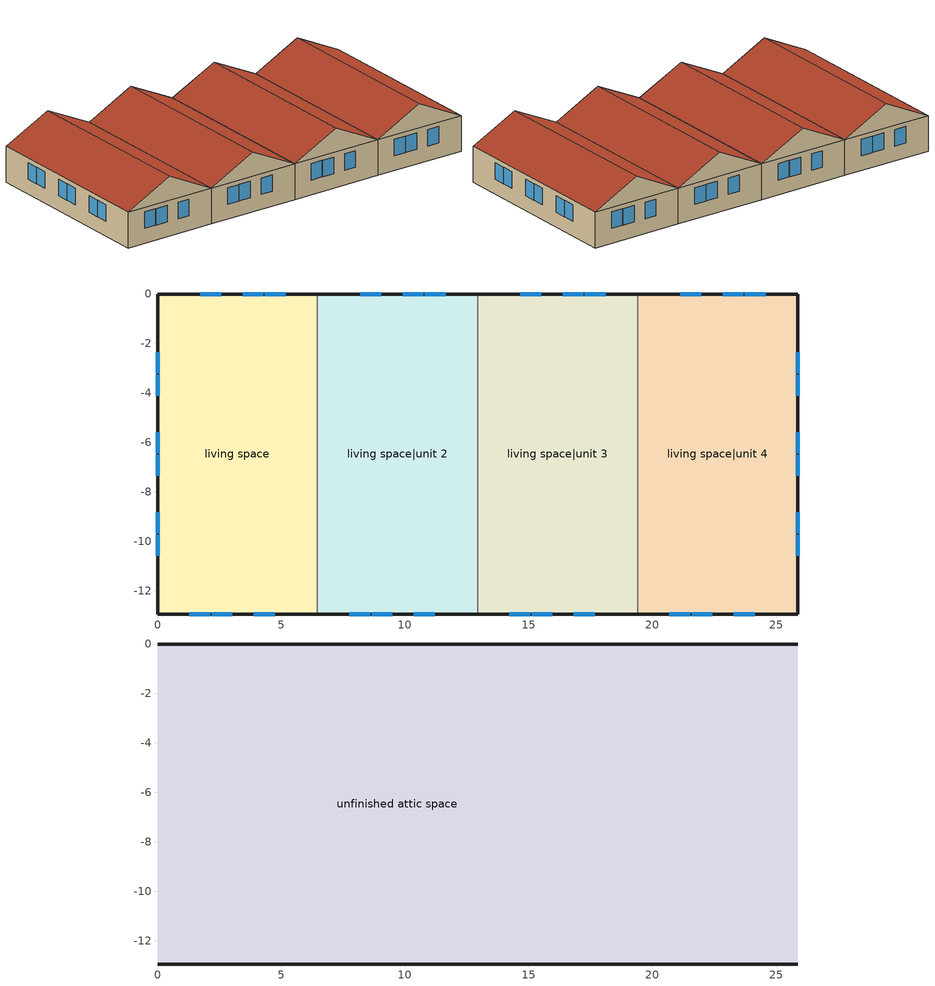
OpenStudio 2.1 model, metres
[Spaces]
living space
 floor ground: 0,-12.93 0,0 6.47,0 6.47,-12.93 z0
 wall outside: 6.47,0 0,0 0,-12.93 6.47,-12.93 z0:2.44
 wall to living space|unit 2: 6.47,-12.93 6.47,0 z0:2.44
 window: 1.28,-12.93 2.12,-12.93 / 2.19,-12.93 3.03,-12.93 / 3.89,-12.93 4.73,-12.93 / 5.18,0 4.34,0 / 4.28,0 3.44,0 / 2.58,0 1.73,0 / 0,-2.36 0,-3.2 / 0,-3.26 0,-4.11 / 0,-5.59 0,-6.44 / 0,-6.5 0,-7.34 / 0,-8.83 0,-9.67 / 0,-9.73 0,-10.57 z1.01:2.13
living space|unit 2
 floor ground: 6.47,-12.93 6.47,0 12.93,0 12.93,-12.93 z0
 wall outside: 12.93,0 6.47,0 / 6.47,-12.93 12.93,-12.93 z0:2.44
 wall to living space|unit 3: 12.93,-12.93 12.93,0 z0:2.44
 window: 7.75,-12.93 8.59,-12.93 / 8.65,-12.93 9.49,-12.93 / 10.36,-12.93 11.2,-12.93 / 11.65,0 10.81,0 / 10.75,0 9.9,0 / 9.04,0 8.2,0 z1.01:2.13
living space|unit 3
 floor ground: 12.93,-12.93 12.93,0 19.4,0 19.4,-12.93 z0
 wall outside: 19.4,0 12.93,0 / 12.93,-12.93 19.4,-12.93 z0:2.44
 wall to living space|unit 4: 19.4,-12.93 19.4,0 z0:2.44
 window: 14.21,-12.93 15.06,-12.93 / 15.12,-12.93 15.96,-12.93 / 16.82,-12.93 17.66,-12.93 / 18.11,0 17.27,0 / 17.21,0 16.37,0 / 15.51,0 14.67,0 z1.01:2.13
living space|unit 4
 floor ground: 19.4,-12.93 19.4,0 25.86,0 25.86,-12.93 z0
 wall outside: 19.4,-12.93 25.86,-12.93 25.86,0 19.4,0 z0:2.44
 window: 20.68,-12.93 21.52,-12.93 / 21.58,-12.93 22.43,-12.93 / 23.29,-12.93 24.13,-12.93 / 24.58,0 23.74,0 / 23.68,0 22.83,0 / 21.97,0 21.13,0 / 25.86,-10.57 25.86,-9.73 / 25.86,-9.67 25.86,-8.83 / 25.86,-7.34 25.86,-6.5 / 25.86,-6.44 25.86,-5.59 / 25.86,-4.11 25.86,-3.26 / 25.86,-3.2 25.86,-2.36 z1.01:2.13
unfinished attic space
 floor to living space: 0,-12.93 0,0 6.47,0 6.47,-12.93 z2.44
 floor to living space|unit 2: 6.47,-12.93 6.47,0 12.93,0 12.93,-12.93 z2.44
 floor to living space|unit 3: 12.93,-12.93 12.93,0 19.4,0 19.4,-12.93 z2.44
 floor to living space|unit 4: 19.4,-12.93 19.4,0 25.86,0 25.86,-12.93 z2.44
 wall outside: 3.23,-12.93,4.05 0,-12.93,2.44 6.47,-12.93,2.44; 3.23,0,4.05 6.47,0,2.44 0,0,2.44; 9.7,-12.93,4.05 6.47,-12.93,2.44 12.93,-12.93,2.44; 9.7,0,4.05 12.93,0,2.44 6.47,0,2.44; 16.16,-12.93,4.05 12.93,-12.93,2.44 19.4,-12.93,2.44; 16.16,0,4.05 19.4,0,2.44 12.93,0,2.44; 22.63,-12.93,4.05 19.4,-12.93,2.44 25.86,-12.93,2.44; 22.63,0,4.05 25.86,0,2.44 19.4,0,2.44
 roof outside: 3.23,0,4.05 0,0,2.44 0,-12.93,2.44 3.23,-12.93,4.05; 3.23,-12.93,4.05 6.47,-12.93,2.44 6.47,0,2.44 3.23,0,4.05; 9.7,0,4.05 6.47,0,2.44 6.47,-12.93,2.44 9.7,-12.93,4.05; 9.7,-12.93,4.05 12.93,-12.93,2.44 12.93,0,2.44 9.7,0,4.05; 16.16,0,4.05 12.93,0,2.44 12.93,-12.93,2.44 16.16,-12.93,4.05; 16.16,-12.93,4.05 19.4,-12.93,2.44 19.4,0,2.44 16.16,0,4.05; 22.63,0,4.05 19.4,0,2.44 19.4,-12.93,2.44 22.63,-12.93,4.05; 22.63,-12.93,4.05 25.86,-12.93,2.44 25.86,0,2.44 22.63,0,4.05
[Building]
Building: Standards Number of Stories=1; Standards Number of Above Ground Stories=1; Standards Building Type=singlefamilyttached; Standards Number of Living Units=4
[ThermalZone] Use Ideal Air Loads=No
living zone; living zone|unit 2; living zone|unit 3; living zone|unit 4; unfinished attic zone
[Sizing:Zone] Zone Cooling Design Supply Air Temperature Input Method=SupplyAirTemperature; Zone Cooling Design Supply Air Temperature {C}=14; Zone Cooling Design Supply Air Temperature Difference {deltaC}=11.11; Zone Heating Design Supply Air Temperature Input Method=SupplyAirTemperature; Zone Heating Design Supply Air Temperature {C}=40; Zone Heating Design Supply Air Temperature Difference {deltaC}=11.11; Zone Cooling Design Supply Air Humidity Ratio {kg-H2O/kg-air}=0.0085; Zone Heating Design Supply Air Humidity Ratio {kg-H2O/kg-air}=0.008; Cooling Design Air Flow Method=DesignDay; Heating Design Air Flow Method=DesignDay; Account for Dedicated Outdoor Air System=No; Dedicated Outdoor Air System Control Strategy=NeutralSupplyAir; Dedicated Outdoor Air Low Setpoint Temperature for Design {C}=autosize; Dedicated Outdoor Air High Setpoint Temperature for Design {C}=autosize
living zone; living zone|unit 2; living zone|unit 3; living zone|unit 4; unfinished attic zone
[Space]
Name | Thermal Zone | Building Unit
living space | living zone | unit 1
living space|unit 2 | living zone|unit 2 | unit 2
living space|unit 3 | living zone|unit 3 | unit 3
living space|unit 4 | living zone|unit 4 | unit 4
unfinished attic space | unfinished attic zone
[BuildingUnit] Building Unit Type=Residential
unit 1; unit 2; unit 3; unit 4
